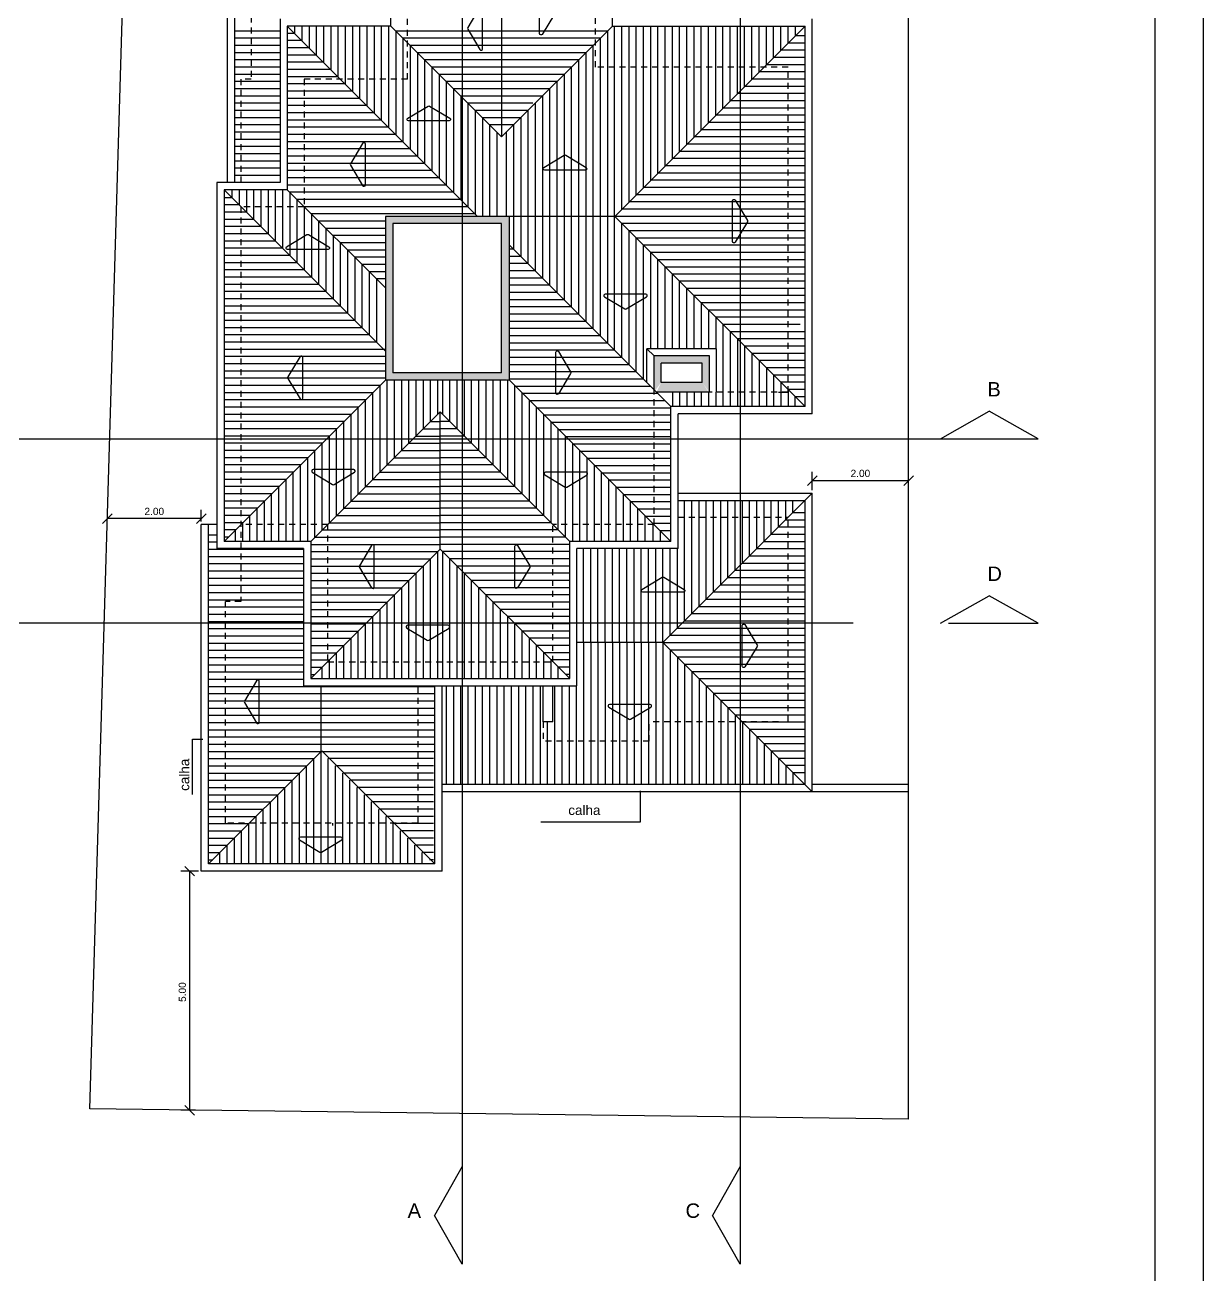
# Model space of a CAD drawing. Extents: x -23 to 90, y 6 to 84.
# Drawn here: x 65.95 to 90.41, y 41.58 to 67.54 of the extents above; entities that cross this region are included whole.
import ezdxf
from ezdxf.enums import TextEntityAlignment as Align

# ---------------------------------------------------------------- set-up
doc = ezdxf.new("R2010")
doc.units = 0
doc.header["$MEASUREMENT"] = 0
doc.linetypes.add('HIDDEN2', pattern=[0.1875, 0.125, -0.0625])
doc.layers.get('0').update_dxf_attribs({"linetype": 'CONTINUOUS'})
doc.layers.get('DEFPOINTS').update_dxf_attribs({"linetype": 'CONTINUOUS'})
for name, color, linetype in [('ALV', 6, 'CONTINUOUS'), ('CAIXILHO', 3, 'CONTINUOUS'), ('COTAPR', 2, 'CONTINUOUS'), ('PEITORIL', 2, 'CONTINUOUS'), ('PROJ', 21, 'HIDDEN2'), ('SOLID', 253, 'CONTINUOUS'), ('TELHADO', 21, 'CONTINUOUS'), ('TEXTO1', 5, 'CONTINUOUS')]:
    doc.layers.add(name, color=color, linetype=linetype)
doc.styles.add('ROMANS', font='romans', dxfattribs={"height": 0.2})
doc.styles.get("Standard").update_dxf_attribs({"font": 'swissl.ttf'})
doc.dimstyles.get("Standard").update_dxf_attribs({"dimtxt": 0.15, "dimasz": 0, "dimexe": 0.18, "dimexo": 0.06, "dimgap": 0.09, "dimtad": 1, "dimzin": 0, "dimdsep": 46, "dimtxsty": 'ROMANS', "dimtsz": 0.1, "dimcen": 0.09, "dimadec": 0, "dimazin": 0, "dimtfac": 1, "dimtix": 1, "dimtofl": 0, "dimtmove": 2, "dimatfit": 3, "dimfxl": 1, "dimtolj": 1, "dimtzin": 0, "dimarcsym": 0})

# ---------------------------------------------------------------- blocks, each defined once
blk = doc.blocks.new('*D88')
at = {"color": 0, "linetype": 'ByBlock'}
for p, q in [((79.783, 57.98), (79.983, 58.18)), ((79.883, 57.878), (79.883, 58.26)), ((81.783, 57.98), (81.983, 58.18)), ((81.883, 57.878), (81.883, 58.26)), ((79.883, 58.08), (81.883, 58.08))]:
    blk.add_line(p, q, dxfattribs=at)
at = {"layer": 'DEFPOINTS', "color": 0, "linetype": 'ByBlock'}
for p in [(81.883, 58.08), (79.883, 57.818), (81.883, 57.818)]:
    blk.add_point(p, dxfattribs=at)
at = {"color": 0, "linetype": 'ByBlock'}
blk.add_text('2.00', height=0.15, dxfattribs=at).set_placement((80.883, 58.23), align=Align.MIDDLE_CENTER)
blk = doc.blocks.new('*D127')
at = {"color": 0, "linetype": 'ByBlock'}
for p, q in [((65.148, 57.19), (65.348, 57.39)), ((65.248, 57.286), (65.248, 57.47)), ((67.099, 57.19), (67.299, 57.39)), ((67.199, 57.228), (67.199, 57.47)), ((67.199, 57.29), (65.248, 57.29))]:
    blk.add_line(p, q, dxfattribs=at)
at = {"layer": 'DEFPOINTS', "color": 0, "linetype": 'ByBlock'}
for p in [(65.248, 57.29), (65.248, 57.226), (67.199, 57.168)]:
    blk.add_point(p, dxfattribs=at)
at = {"color": 0, "linetype": 'ByBlock'}
blk.add_text('2.00', height=0.15, dxfattribs=at).set_placement((66.223, 57.44), align=Align.MIDDLE_CENTER)
blk = doc.blocks.new('*D126')
at = {"color": 0, "linetype": 'ByBlock'}
for p, q in [((67.139, 49.968), (66.775, 49.968)), ((67.055, 49.868), (66.855, 50.068)), ((66.955, 49.968), (66.955, 45.003)), ((67.076, 45.003), (66.775, 45.003)), ((67.055, 44.903), (66.855, 45.103))]:
    blk.add_line(p, q, dxfattribs=at)
at = {"layer": 'DEFPOINTS', "color": 0, "linetype": 'ByBlock'}
for p in [(67.199, 49.968), (66.955, 45.003), (67.136, 45.003)]:
    blk.add_point(p, dxfattribs=at)
at = {"color": 0, "linetype": 'ByBlock'}
blk.add_text('5.00 ', height=0.15, rotation=90, dxfattribs=at).set_placement((66.805, 47.486), align=Align.MIDDLE_CENTER)

msp = doc.modelspace()

# ---------------------------------------------------------------- linework, layer by layer
for p, q in [((90.408, 84.427), (90.408, 5.558)), ((67.296, 45.032), (68.339, 80.016)), ((84.295, 44.818), (84.295, 79.821)), ((75.027, 78.973), (75.027, 44.071)), ((80.797, 78.973), (80.797, 44.071)), ((78.195, 63.568), (75.845, 63.568)), ((74.572, 56.656), (74.572, 59.506)), ((62.265, 58.949), (68.634, 58.949)), ((68.634, 58.949), (85.123, 58.949)), ((82.295, 57.818), (79.195, 54.718)), ((83.143, 55.118), (7.119, 55.118)), ((79.195, 54.718), (77.41, 54.718)), ((82.295, 51.618), (79.195, 54.718)), ((72.097, 52.455), (72.097, 53.818)), ((81.595, 53.068), (81.795, 53.068)), ((82.145, 51.768), (74.61, 51.768)), ((82.145, 51.768), (81.795, 51.768)), ((84.295, 51.768), (82.295, 51.768)), ((82.295, 51.618), (74.61, 51.618)), ((84.295, 51.618), (82.295, 51.618)), ((72.337, 50.968), (72.337, 50.918)), ((84.295, 44.818), (67.296, 45.032))]:
    msp.add_line(p, q)
at = {"color": 6}
msp.add_line((89.408, 83.427), (89.408, 6.558), dxfattribs=at)
at = {"layer": 'ALV'}
for p, q in [((73.434, 63.568), (73.434, 60.168)), ((75.845, 63.568), (73.434, 63.568)), ((73.584, 63.418), (73.584, 60.318)), ((75.845, 63.418), (73.584, 63.418)), ((75.845, 60.318), (75.845, 63.418)), ((76.01, 60.168), (76.01, 63.568)), ((79.01, 59.918), (79.01, 60.668)), ((80.16, 60.668), (79.01, 60.668)), ((80.01, 60.518), (79.16, 60.518)), ((79.16, 60.118), (79.16, 60.518)), ((80.01, 60.118), (80.01, 60.518)), ((80.16, 59.918), (80.16, 60.668)), ((75.845, 60.318), (73.584, 60.318)), ((76.01, 60.168), (73.434, 60.168)), ((80.01, 60.118), (79.16, 60.118)), ((80.16, 59.918), (79.06, 59.918))]:
    msp.add_line(p, q, dxfattribs=at)
at = {"layer": 'CAIXILHO'}
for p, q in [((73.545, 67.518), (73.545, 70.468)), ((78.145, 67.518), (78.145, 70.468)), ((71.247, 67.668), (71.247, 64.268)), ((73.545, 67.518), (71.397, 67.518)), ((71.397, 67.518), (71.397, 64.118)), ((78.145, 67.518), (82.145, 67.518)), ((82.145, 59.618), (82.145, 67.518)), ((82.295, 59.468), (82.295, 67.668)), ((69.934, 64.268), (69.934, 56.668)), ((71.247, 64.268), (69.934, 64.268)), ((71.397, 64.118), (70.084, 64.118)), ((70.084, 64.118), (70.084, 56.818)), ((82.145, 59.618), (79.36, 59.618)), ((79.36, 56.818), (79.36, 59.618)), ((82.295, 59.468), (79.51, 59.468)), ((79.51, 56.668), (79.51, 59.468)), ((71.734, 56.668), (69.934, 56.668)), ((71.884, 56.818), (70.084, 56.818)), ((71.734, 56.668), (71.734, 53.818)), ((71.884, 56.818), (71.884, 53.968)), ((77.26, 53.968), (77.26, 56.818)), ((79.36, 56.818), (77.26, 56.818)), ((77.41, 53.818), (77.41, 56.668)), ((79.51, 56.668), (77.41, 56.668)), ((71.734, 53.818), (77.41, 53.818)), ((71.884, 53.968), (77.26, 53.968))]:
    msp.add_line(p, q, dxfattribs=at)
at = {"layer": 'COTAPR'}
for p, q in [((69.431, 51.564), (69.431, 52.708)), ((69.431, 52.708), (69.646, 52.708)), ((78.732, 50.992), (78.732, 51.636)), ((76.658, 50.992), (78.732, 50.992))]:
    msp.add_line(p, q, dxfattribs=at)
for points in [[(76.943, 67.77), (76.69, 67.348, -0.760785), (76.635, 67.363), (76.635, 68.207, -0.760785), (76.69, 68.223), (76.943, 67.801, -0.276824)], [(75.143, 67.456), (75.396, 67.034, 0.760785), (75.452, 67.049), (75.452, 67.893, 0.760785), (75.396, 67.909), (75.143, 67.487, 0.276824)], [(74.349, 65.858), (74.771, 65.605, -0.760785), (74.756, 65.55), (73.912, 65.55, -0.760785), (73.896, 65.605), (74.319, 65.858, -0.276824)], [(72.708, 64.63), (72.961, 64.208, 0.760785), (73.017, 64.223), (73.017, 65.067, 0.760785), (72.961, 65.083), (72.708, 64.661, 0.276824)], [(77.177, 64.838), (77.599, 64.585, -0.760785), (77.584, 64.529), (76.74, 64.529, -0.760785), (76.724, 64.585), (77.146, 64.838, -0.276824)], [(80.95, 63.452), (80.697, 63.03, -0.760785), (80.641, 63.046), (80.641, 63.89, -0.760785), (80.697, 63.905), (80.95, 63.483, -0.276824)], [(71.836, 63.189), (72.258, 62.936, -0.760785), (72.242, 62.881), (71.398, 62.881, -0.760785), (71.383, 62.936), (71.805, 63.189, -0.276824)], [(78.434, 61.645), (78.856, 61.898, 0.760785), (78.841, 61.954), (77.997, 61.954, 0.760785), (77.981, 61.898), (78.403, 61.645, 0.276824)], [(77.278, 60.307), (77.025, 59.885, -0.760785), (76.969, 59.9), (76.969, 60.745, -0.760785), (77.025, 60.76), (77.278, 60.338, -0.276824)], [(71.408, 60.201), (71.662, 59.779, 0.760785), (71.717, 59.794), (71.717, 60.639, 0.760785), (71.662, 60.654), (71.408, 60.232, 0.276824)], [(72.369, 57.999), (72.791, 58.252, 0.760785), (72.776, 58.308), (71.932, 58.308, 0.760785), (71.916, 58.252), (72.338, 57.999, 0.276824)], [(77.197, 57.946), (77.619, 58.199, 0.760785), (77.603, 58.255), (76.759, 58.255, 0.760785), (76.744, 58.199), (77.166, 57.946, 0.276824)], [(72.894, 56.278), (73.147, 55.856, 0.760785), (73.203, 55.871), (73.203, 56.716, 0.760785), (73.147, 56.731), (72.894, 56.309, 0.276824)], [(76.429, 56.278), (76.176, 55.856, -0.760785), (76.12, 55.871), (76.12, 56.716, -0.760785), (76.176, 56.731), (76.429, 56.309, -0.276824)], [(79.213, 56.072), (79.635, 55.819, -0.760785), (79.619, 55.763), (78.775, 55.763, -0.760785), (78.76, 55.819), (79.182, 56.072, -0.276824)], [(74.332, 54.765), (74.754, 55.018, 0.760785), (74.739, 55.074), (73.895, 55.074, 0.760785), (73.879, 55.018), (74.301, 54.765, 0.276824)], [(81.151, 54.635), (80.897, 54.213, -0.760785), (80.842, 54.228), (80.842, 55.072, -0.760785), (80.897, 55.088), (81.151, 54.665, -0.276824)], [(70.507, 53.468), (70.76, 53.046, 0.760785), (70.815, 53.062), (70.815, 53.906, 0.760785), (70.76, 53.921), (70.507, 53.499, 0.276824)], [(78.523, 53.122), (78.945, 53.375, 0.760785), (78.93, 53.431), (78.085, 53.431, 0.760785), (78.07, 53.375), (78.492, 53.122, 0.276824)], [(72.104, 50.365), (72.526, 50.618, 0.760785), (72.511, 50.674), (71.667, 50.674, 0.760785), (71.651, 50.618), (72.073, 50.365, 0.276824)]]:
    msp.add_lwpolyline(points, format="xyb", close=True, dxfattribs=at)
at = {"layer": 'PEITORIL'}
for p, q in [((70.147, 74.068), (70.147, 64.268)), ((70.297, 73.918), (70.297, 64.268)), ((75.347, 63.568), (71.397, 67.518)), ((75.845, 65.218), (73.545, 67.518)), ((75.845, 65.218), (78.145, 67.518)), ((82.145, 67.518), (78.195, 63.568)), ((73.434, 60.768), (70.084, 64.118)), ((73.434, 62.082), (71.397, 64.118)), ((82.145, 59.618), (78.195, 63.568)), ((79.36, 59.618), (76.01, 62.968)), ((80.31, 60.818), (78.86, 60.818)), ((78.86, 60.118), (78.86, 60.818)), ((78.86, 60.818), (79.01, 60.668)), ((80.31, 59.918), (80.31, 60.818)), ((73.434, 60.168), (70.084, 56.818)), ((76.01, 60.168), (79.36, 56.818)), ((81.595, 59.918), (81.795, 59.918)), ((74.572, 59.506), (71.884, 56.818)), ((74.572, 59.506), (77.26, 56.818)), ((79.51, 57.818), (82.295, 57.818)), ((79.51, 57.668), (82.145, 57.668)), ((82.145, 51.768), (82.145, 57.668)), ((82.295, 51.618), (82.295, 57.818)), ((69.934, 57.168), (69.61, 57.168)), ((69.61, 49.968), (69.61, 57.168)), ((69.76, 50.118), (69.76, 57.168)), ((74.572, 56.656), (71.884, 53.968)), ((74.572, 56.656), (77.26, 53.968)), ((74.46, 50.118), (74.46, 53.818)), ((74.61, 49.968), (74.61, 53.818)), ((76.71, 53.068), (76.71, 53.818)), ((76.91, 53.068), (76.91, 53.818)), ((76.91, 53.068), (76.71, 53.068)), ((72.11, 52.468), (69.76, 50.118)), ((72.11, 52.468), (74.46, 50.118)), ((74.46, 50.118), (69.76, 50.118)), ((74.61, 49.968), (69.61, 49.968))]:
    msp.add_line(p, q, dxfattribs=at)
at = {"layer": 'PROJ'}
for p, q in [((70.647, 73.568), (70.647, 66.418)), ((77.795, 66.668), (77.795, 70.318)), ((73.895, 66.418), (73.895, 69.218)), ((81.795, 66.668), (77.795, 66.668)), ((81.795, 59.918), (81.795, 66.668)), ((70.434, 66.418), (70.434, 64.268)), ((70.647, 66.418), (70.434, 66.418)), ((71.747, 66.418), (71.747, 63.768)), ((73.895, 66.418), (71.747, 66.418)), ((71.747, 63.768), (70.434, 63.768)), ((70.434, 63.768), (70.434, 55.568)), ((79.01, 57.168), (79.01, 59.918)), ((81.795, 59.918), (80.16, 59.918)), ((72.234, 57.168), (70.434, 57.168)), ((72.234, 57.168), (72.234, 54.318)), ((79.01, 57.168), (76.91, 57.168)), ((76.91, 54.318), (76.91, 57.168)), ((79.51, 57.318), (81.795, 57.318)), ((81.795, 53.068), (81.795, 57.318)), ((70.11, 50.968), (70.11, 55.568)), ((70.434, 55.568), (70.11, 55.568)), ((72.234, 54.318), (76.91, 54.318)), ((74.11, 50.968), (74.11, 53.818)), ((76.71, 53.068), (76.71, 52.668)), ((81.595, 53.068), (78.91, 53.068)), ((78.91, 52.668), (78.91, 53.068)), ((78.91, 52.668), (76.71, 52.668)), ((74.11, 50.968), (70.11, 50.968))]:
    msp.add_line(p, q, dxfattribs=at)
at = {"layer": 'SOLID'}
for points in [[(73.434, 63.568), (73.584, 63.418), (76.01, 63.568), (75.845, 63.418)], [(73.434, 60.168), (73.584, 60.318), (73.434, 63.568), (73.584, 63.418)], [(76.01, 63.568), (75.845, 63.418), (76.01, 60.187), (75.845, 60.318)], [(79.16, 60.118), (79.01, 59.918), (79.16, 60.518), (79.01, 60.668)], [(79.16, 60.518), (79.01, 60.668), (80.01, 60.518), (80.16, 60.668)], [(80.01, 60.518), (80.16, 60.668), (80.01, 60.118), (80.16, 59.918)], [(76.01, 60.187), (75.845, 60.318), (73.434, 60.168), (73.584, 60.318)], [(79.06, 59.918), (80.142, 59.918), (79.16, 60.118), (80.01, 60.118)]]:
    msp.add_solid(points, dxfattribs=at)
at = {"layer": 'TELHADO'}
for p, q in [((75.845, 68.168), (75.845, 65.218)), ((71.547, 67.518), (71.547, 67.368)), ((71.697, 67.518), (71.697, 67.218)), ((71.847, 67.518), (71.847, 67.068)), ((71.997, 67.518), (71.997, 66.918)), ((72.147, 67.518), (72.147, 66.768)), ((72.297, 67.518), (72.297, 66.618)), ((72.447, 67.518), (72.447, 66.468)), ((72.597, 67.518), (72.597, 66.318)), ((72.747, 67.518), (72.747, 66.168)), ((72.897, 67.518), (72.897, 66.018)), ((73.047, 67.518), (73.047, 65.868)), ((73.197, 67.518), (73.197, 65.718)), ((73.347, 67.518), (73.347, 65.568)), ((73.497, 67.518), (73.497, 65.418)), ((78.192, 60.787), (78.192, 67.518)), ((78.342, 63.716), (78.342, 67.518)), ((78.492, 63.866), (78.492, 67.518)), ((78.642, 64.016), (78.642, 67.518)), ((78.792, 64.166), (78.792, 67.518)), ((78.942, 64.316), (78.942, 67.518)), ((79.092, 64.466), (79.092, 67.518)), ((79.242, 64.616), (79.242, 67.518)), ((79.392, 64.766), (79.392, 67.518)), ((79.542, 64.916), (79.542, 67.518)), ((79.692, 65.066), (79.692, 67.518)), ((79.842, 65.216), (79.842, 67.518)), ((79.992, 65.366), (79.992, 67.518)), ((80.142, 65.516), (80.142, 67.518)), ((80.292, 65.666), (80.292, 67.518)), ((80.442, 65.816), (80.442, 67.518)), ((80.592, 65.966), (80.592, 67.518)), ((80.742, 66.116), (80.742, 67.518)), ((80.892, 66.266), (80.892, 67.518)), ((81.042, 66.416), (81.042, 67.518)), ((81.192, 66.566), (81.192, 67.518)), ((81.342, 66.716), (81.342, 67.518)), ((81.492, 66.866), (81.492, 67.518)), ((81.642, 67.016), (81.642, 67.518)), ((81.792, 67.166), (81.792, 67.518)), ((81.942, 67.518), (81.942, 67.316)), ((71.247, 67.416), (70.297, 67.416)), ((71.247, 67.266), (70.297, 67.266)), ((71.547, 67.368), (71.397, 67.368)), ((78.042, 67.416), (73.647, 67.416)), ((73.647, 67.416), (73.647, 65.268)), ((77.892, 67.266), (73.797, 67.266)), ((73.797, 67.266), (73.797, 65.118)), ((77.892, 67.266), (77.892, 61.087)), ((78.042, 67.416), (78.042, 60.937)), ((82.145, 67.316), (81.942, 67.316)), ((71.247, 67.116), (70.297, 67.116)), ((71.697, 67.218), (71.397, 67.218)), ((71.847, 67.068), (71.397, 67.068)), ((77.742, 67.116), (73.947, 67.116)), ((73.947, 67.116), (73.947, 64.968)), ((77.742, 67.116), (77.742, 61.237)), ((82.145, 67.016), (81.642, 67.016)), ((82.145, 67.166), (81.792, 67.166)), ((71.247, 66.966), (70.297, 66.966)), ((71.247, 66.816), (70.297, 66.816)), ((71.997, 66.918), (71.397, 66.918)), ((72.147, 66.768), (71.397, 66.768)), ((77.592, 66.966), (74.097, 66.966)), ((74.097, 66.966), (74.097, 64.818)), ((77.442, 66.816), (74.247, 66.816)), ((74.247, 66.816), (74.247, 64.668)), ((77.442, 66.816), (77.442, 61.537)), ((77.592, 66.966), (77.592, 61.387)), ((82.145, 66.866), (81.492, 66.866)), ((71.247, 66.666), (70.297, 66.666)), ((71.247, 66.516), (70.297, 66.516)), ((72.297, 66.618), (71.397, 66.618)), ((72.447, 66.468), (71.397, 66.468)), ((77.292, 66.666), (74.397, 66.666)), ((74.397, 66.666), (74.397, 64.518)), ((77.142, 66.516), (74.547, 66.516)), ((74.547, 66.516), (74.547, 64.368)), ((77.142, 66.516), (77.142, 61.837)), ((77.292, 66.666), (77.292, 61.687)), ((82.145, 66.566), (81.192, 66.566)), ((82.145, 66.716), (81.342, 66.716)), ((71.247, 66.366), (70.297, 66.366)), ((71.247, 66.216), (70.297, 66.216)), ((72.597, 66.318), (71.397, 66.318)), ((76.992, 66.366), (74.697, 66.366)), ((74.697, 66.366), (74.697, 64.218)), ((76.842, 66.216), (74.847, 66.216)), ((74.847, 66.216), (74.847, 64.068)), ((76.842, 66.216), (76.842, 62.137)), ((76.992, 66.366), (76.992, 61.987)), ((82.145, 66.266), (80.892, 66.266)), ((82.145, 66.416), (81.042, 66.416)), ((71.247, 66.066), (70.297, 66.066)), ((72.747, 66.168), (71.397, 66.168)), ((72.897, 66.018), (71.397, 66.018)), ((76.692, 66.066), (74.997, 66.066)), ((74.997, 66.066), (74.997, 63.918)), ((76.692, 66.066), (76.692, 62.287)), ((82.145, 65.966), (80.592, 65.966)), ((82.145, 66.116), (80.742, 66.116)), ((71.247, 65.916), (70.297, 65.916)), ((71.247, 65.766), (70.297, 65.766)), ((73.047, 65.868), (71.397, 65.868)), ((73.197, 65.718), (71.397, 65.718)), ((76.497, 65.916), (75.147, 65.916)), ((75.147, 65.916), (75.147, 63.768)), ((76.392, 65.766), (75.297, 65.766)), ((75.297, 65.766), (75.297, 63.618)), ((76.392, 65.766), (76.392, 62.587)), ((76.542, 65.916), (76.542, 62.437)), ((82.145, 65.816), (80.442, 65.816)), ((71.247, 65.616), (70.297, 65.616)), ((71.247, 65.466), (70.297, 65.466)), ((73.347, 65.568), (71.397, 65.568)), ((76.242, 65.616), (75.447, 65.616)), ((75.447, 65.616), (75.447, 63.568)), ((76.092, 65.466), (75.597, 65.466)), ((75.597, 65.466), (75.597, 63.568)), ((76.092, 65.466), (76.092, 62.887)), ((76.242, 65.616), (76.242, 62.737)), ((82.145, 65.516), (80.142, 65.516)), ((82.145, 65.666), (80.292, 65.666)), ((71.247, 65.316), (70.297, 65.316)), ((71.247, 65.166), (70.297, 65.166)), ((73.497, 65.418), (71.397, 65.418)), ((73.647, 65.268), (71.397, 65.268)), ((75.747, 65.316), (75.747, 63.568)), ((75.942, 65.316), (75.942, 63.568)), ((82.145, 65.216), (79.842, 65.216)), ((82.145, 65.366), (79.992, 65.366)), ((71.247, 65.016), (70.297, 65.016)), ((73.797, 65.118), (71.397, 65.118)), ((73.947, 64.968), (71.397, 64.968)), ((82.145, 64.916), (79.542, 64.916)), ((82.145, 65.066), (79.692, 65.066)), ((71.247, 64.866), (70.297, 64.866)), ((71.247, 64.716), (70.297, 64.716)), ((74.097, 64.818), (71.397, 64.818)), ((74.247, 64.668), (71.397, 64.668)), ((82.145, 64.766), (79.392, 64.766)), ((71.247, 64.566), (70.297, 64.566)), ((71.247, 64.416), (70.297, 64.416)), ((74.397, 64.518), (71.397, 64.518)), ((82.145, 64.466), (79.092, 64.466)), ((82.145, 64.616), (79.242, 64.616)), ((74.547, 64.368), (71.397, 64.368)), ((74.697, 64.218), (71.397, 64.218)), ((82.145, 64.166), (78.792, 64.166)), ((82.145, 64.316), (78.942, 64.316)), ((70.247, 63.955), (70.084, 63.955)), ((70.247, 64.118), (70.247, 63.955)), ((70.397, 64.118), (70.397, 63.805)), ((70.547, 64.118), (70.547, 63.655)), ((70.697, 64.118), (70.697, 63.505)), ((70.847, 64.118), (70.847, 63.355)), ((70.997, 64.118), (70.997, 63.205)), ((71.147, 64.118), (71.147, 63.055)), ((71.297, 64.118), (71.297, 62.905)), ((74.847, 64.068), (71.447, 64.068)), ((71.447, 64.068), (71.447, 62.755)), ((74.997, 63.918), (71.597, 63.918)), ((71.597, 63.918), (71.597, 62.605)), ((82.145, 63.866), (78.492, 63.866)), ((82.145, 64.016), (78.642, 64.016)), ((70.397, 63.805), (70.084, 63.805)), ((70.547, 63.655), (70.084, 63.655)), ((75.147, 63.768), (71.747, 63.768)), ((71.747, 63.768), (71.747, 62.455)), ((75.297, 63.618), (71.897, 63.618)), ((71.897, 63.618), (71.897, 62.305)), ((82.145, 63.716), (78.342, 63.716)), ((70.697, 63.505), (70.084, 63.505)), ((70.847, 63.355), (70.084, 63.355)), ((73.434, 63.468), (72.047, 63.468)), ((72.047, 63.468), (72.047, 62.155)), ((82.145, 63.566), (78.197, 63.566)), ((78.342, 60.637), (78.342, 63.421)), ((82.145, 63.416), (78.347, 63.416)), ((70.997, 63.205), (70.084, 63.205)), ((73.434, 63.318), (72.197, 63.318)), ((72.197, 63.318), (72.197, 62.005)), ((73.434, 63.168), (72.347, 63.168)), ((72.347, 63.168), (72.347, 61.855)), ((78.492, 60.487), (78.492, 63.271)), ((82.145, 63.266), (78.497, 63.266)), ((78.642, 60.337), (78.642, 63.121)), ((82.145, 63.116), (78.647, 63.116)), ((71.147, 63.055), (70.084, 63.055)), ((71.297, 62.905), (70.084, 62.905)), ((73.434, 63.018), (72.497, 63.018)), ((72.497, 63.018), (72.497, 61.705)), ((73.434, 62.868), (72.647, 62.868)), ((72.647, 62.868), (72.647, 61.555)), ((76.092, 62.887), (76.01, 62.887)), ((78.792, 60.187), (78.792, 62.971)), ((82.145, 62.966), (78.797, 62.966)), ((71.447, 62.755), (70.084, 62.755)), ((71.597, 62.605), (70.084, 62.605)), ((73.434, 62.718), (72.797, 62.718)), ((72.797, 62.718), (72.797, 61.405)), ((73.434, 62.568), (72.947, 62.568)), ((72.947, 62.568), (72.947, 61.255)), ((76.242, 62.737), (76.01, 62.737)), ((76.392, 62.587), (76.01, 62.587)), ((78.942, 60.818), (78.942, 62.821)), ((82.145, 62.816), (78.947, 62.816)), ((79.092, 60.818), (79.092, 62.671)), ((82.145, 62.666), (79.097, 62.666)), ((71.747, 62.455), (70.084, 62.455)), ((73.434, 62.418), (73.097, 62.418)), ((73.097, 62.418), (73.097, 61.105)), ((76.542, 62.437), (76.01, 62.437)), ((79.242, 60.818), (79.242, 62.521)), ((82.145, 62.516), (79.242, 62.516)), ((79.392, 60.818), (79.392, 62.371)), ((82.145, 62.366), (79.397, 62.366)), ((71.897, 62.305), (70.084, 62.305)), ((72.047, 62.155), (70.084, 62.155)), ((73.434, 62.268), (73.247, 62.268)), ((73.247, 62.268), (73.247, 60.955)), ((76.692, 62.287), (76.01, 62.287)), ((76.842, 62.137), (76.01, 62.137)), ((82.145, 62.221), (79.542, 62.221)), ((79.542, 60.818), (79.542, 62.221)), ((82.145, 62.071), (79.692, 62.071)), ((79.692, 60.818), (79.692, 62.071)), ((72.197, 62.005), (70.084, 62.005)), ((72.347, 61.855), (70.084, 61.855)), ((76.992, 61.987), (76.01, 61.987)), ((77.142, 61.837), (76.01, 61.837)), ((82.145, 61.921), (79.842, 61.921)), ((79.842, 60.818), (79.842, 61.921)), ((72.497, 61.705), (70.084, 61.705)), ((72.647, 61.555), (70.084, 61.555)), ((77.292, 61.687), (76.01, 61.687)), ((77.442, 61.537), (76.01, 61.537)), ((79.992, 61.771), (79.992, 60.818)), ((82.145, 61.771), (79.992, 61.771)), ((80.142, 61.621), (80.142, 60.818)), ((82.145, 61.621), (80.142, 61.621)), ((72.797, 61.405), (70.084, 61.405)), ((77.592, 61.387), (76.01, 61.387)), ((80.292, 61.471), (80.292, 60.818)), ((82.145, 61.471), (80.292, 61.471)), ((80.442, 61.321), (80.442, 59.618)), ((82.042, 61.321), (80.442, 61.321)), ((72.947, 61.255), (70.084, 61.255)), ((73.097, 61.105), (70.084, 61.105)), ((77.742, 61.237), (76.01, 61.237)), ((77.892, 61.087), (76.01, 61.087)), ((80.592, 61.171), (80.592, 59.618)), ((82.145, 61.171), (80.592, 61.171)), ((82.145, 61.021), (80.742, 61.021)), ((80.742, 61.021), (80.742, 59.618)), ((73.247, 60.955), (70.084, 60.955)), ((73.434, 60.805), (70.084, 60.805)), ((78.042, 60.937), (76.01, 60.937)), ((78.192, 60.787), (76.01, 60.787)), ((82.145, 60.871), (80.892, 60.871)), ((80.892, 60.871), (80.892, 59.618)), ((73.434, 60.655), (70.084, 60.655)), ((73.434, 60.505), (70.084, 60.505)), ((78.342, 60.637), (76.01, 60.637)), ((81.042, 60.721), (81.042, 59.618)), ((82.145, 60.721), (81.042, 60.721)), ((81.192, 60.571), (81.192, 59.618)), ((82.145, 60.571), (81.192, 60.571)), ((73.434, 60.355), (70.084, 60.355)), ((78.492, 60.487), (76.01, 60.487)), ((78.642, 60.337), (76.01, 60.337)), ((81.342, 60.421), (81.342, 59.618)), ((82.145, 60.421), (81.342, 60.421)), ((81.492, 60.271), (81.492, 59.618)), ((82.145, 60.271), (81.492, 60.271)), ((73.434, 60.205), (70.084, 60.205)), ((73.321, 60.055), (70.084, 60.055)), ((73.321, 58.255), (73.321, 60.055)), ((73.471, 58.405), (73.471, 60.168)), ((73.621, 58.555), (73.621, 60.168)), ((73.771, 58.705), (73.771, 60.168)), ((73.921, 58.855), (73.921, 60.168)), ((74.071, 59.005), (74.071, 60.168)), ((74.221, 59.155), (74.221, 60.168)), ((74.371, 59.305), (74.371, 60.168)), ((74.521, 59.455), (74.521, 60.168)), ((74.623, 59.455), (74.623, 60.168)), ((74.773, 59.305), (74.773, 60.168)), ((74.923, 59.155), (74.923, 60.168)), ((75.073, 59.005), (75.073, 60.168)), ((75.223, 58.855), (75.223, 60.168)), ((75.373, 58.705), (75.373, 60.168)), ((75.523, 58.555), (75.523, 60.168)), ((75.673, 58.405), (75.673, 60.168)), ((75.823, 58.255), (75.823, 60.168)), ((75.973, 58.105), (75.973, 60.168)), ((78.792, 60.187), (76.01, 60.187)), ((76.123, 57.955), (76.123, 60.055)), ((78.942, 60.037), (76.142, 60.037)), ((81.642, 60.121), (81.642, 59.618)), ((82.145, 60.121), (81.642, 60.121)), ((81.792, 59.971), (81.792, 59.618)), ((82.145, 59.971), (81.792, 59.971)), ((73.171, 59.905), (70.084, 59.905)), ((73.021, 59.755), (70.084, 59.755)), ((73.021, 57.955), (73.021, 59.755)), ((73.171, 58.105), (73.171, 59.905)), ((76.273, 57.805), (76.273, 59.905)), ((79.092, 59.887), (76.292, 59.887)), ((76.423, 57.655), (76.423, 59.755)), ((79.242, 59.737), (76.442, 59.737)), ((79.392, 59.918), (79.392, 59.618)), ((79.542, 59.918), (79.542, 59.618)), ((79.692, 59.918), (79.692, 59.618)), ((79.842, 59.918), (79.842, 59.618)), ((79.992, 59.918), (79.992, 59.618)), ((80.142, 59.918), (80.142, 59.618)), ((80.292, 59.918), (80.292, 59.618)), ((82.145, 59.821), (81.942, 59.821)), ((81.942, 59.618), (81.942, 59.821)), ((72.871, 59.605), (70.084, 59.605)), ((72.721, 59.455), (70.084, 59.455)), ((72.721, 57.655), (72.721, 59.455)), ((72.871, 57.805), (72.871, 59.605)), ((74.221, 59.155), (74.221, 59.605)), ((74.923, 59.155), (74.923, 59.605)), ((76.573, 57.505), (76.573, 59.605)), ((79.36, 59.587), (76.592, 59.587)), ((76.723, 57.355), (76.723, 59.455)), ((72.571, 59.305), (70.084, 59.305)), ((72.571, 57.505), (72.571, 59.305)), ((74.371, 59.305), (74.572, 59.305)), ((74.773, 59.305), (74.572, 59.305)), ((79.36, 59.437), (76.742, 59.437)), ((76.873, 57.205), (76.873, 59.305)), ((79.36, 59.287), (76.892, 59.287)), ((72.421, 59.155), (70.084, 59.155)), ((72.271, 59.005), (70.084, 59.005)), ((72.271, 57.205), (72.271, 59.005)), ((72.421, 57.355), (72.421, 59.155)), ((74.071, 59.005), (74.572, 59.005)), ((74.221, 59.155), (74.572, 59.155)), ((74.923, 59.155), (74.572, 59.155)), ((75.073, 59.005), (74.572, 59.005)), ((77.023, 57.055), (77.023, 59.155)), ((79.36, 59.137), (77.042, 59.137)), ((77.173, 56.905), (77.173, 59.005)), ((79.36, 58.987), (77.192, 58.987)), ((72.121, 58.855), (70.084, 58.855)), ((71.971, 58.705), (70.084, 58.705)), ((71.971, 56.905), (71.971, 58.705)), ((72.121, 57.055), (72.121, 58.855)), ((73.771, 58.705), (74.572, 58.705)), ((73.921, 58.855), (74.572, 58.855)), ((75.223, 58.855), (74.572, 58.855)), ((75.373, 58.705), (74.572, 58.705)), ((77.323, 56.818), (77.323, 58.855)), ((79.36, 58.837), (77.342, 58.837)), ((77.473, 56.818), (77.473, 58.705)), ((79.36, 58.687), (77.492, 58.687)), ((71.821, 58.555), (70.084, 58.555)), ((71.821, 56.818), (71.821, 58.555)), ((73.621, 58.555), (74.572, 58.555)), ((75.523, 58.555), (74.572, 58.555)), ((77.623, 56.818), (77.623, 58.555)), ((79.36, 58.537), (77.642, 58.537)), ((71.671, 58.405), (70.084, 58.405)), ((71.521, 58.255), (70.084, 58.255)), ((71.521, 56.818), (71.521, 58.255)), ((71.671, 56.818), (71.671, 58.405)), ((73.321, 58.255), (74.572, 58.255)), ((73.471, 58.405), (74.572, 58.405)), ((75.673, 58.405), (74.572, 58.405)), ((75.823, 58.255), (74.572, 58.255)), ((77.773, 56.818), (77.773, 58.405)), ((79.36, 58.387), (77.792, 58.387)), ((77.923, 56.818), (77.923, 58.255)), ((79.36, 58.237), (77.942, 58.237)), ((71.371, 58.105), (70.084, 58.105)), ((71.221, 57.955), (70.084, 57.955)), ((71.221, 56.818), (71.221, 57.955)), ((71.371, 56.818), (71.371, 58.105)), ((73.021, 57.955), (74.572, 57.955)), ((73.171, 58.105), (74.572, 58.105)), ((75.973, 58.105), (74.572, 58.105)), ((76.123, 57.955), (74.572, 57.955)), ((78.073, 56.818), (78.073, 58.105)), ((79.36, 58.087), (78.092, 58.087)), ((78.223, 56.818), (78.223, 57.955)), ((79.36, 57.937), (78.242, 57.937)), ((71.071, 57.805), (70.084, 57.805)), ((70.921, 57.655), (70.084, 57.655)), ((70.921, 56.818), (70.921, 57.655)), ((71.071, 56.818), (71.071, 57.805)), ((72.721, 57.655), (74.572, 57.655)), ((72.871, 57.805), (74.572, 57.805)), ((76.273, 57.805), (74.572, 57.805)), ((76.423, 57.655), (74.572, 57.655)), ((78.373, 56.818), (78.373, 57.805)), ((79.36, 57.787), (78.392, 57.787)), ((78.523, 56.818), (78.523, 57.655)), ((79.36, 57.637), (78.542, 57.637)), ((79.645, 55.168), (79.645, 57.668)), ((79.795, 55.318), (79.795, 57.668)), ((79.945, 55.468), (79.945, 57.668)), ((80.095, 55.618), (80.095, 57.668)), ((80.245, 55.768), (80.245, 57.668)), ((80.395, 55.918), (80.395, 57.668)), ((80.545, 56.068), (80.545, 57.668)), ((80.695, 56.218), (80.695, 57.668)), ((80.845, 56.368), (80.845, 57.668)), ((80.995, 56.518), (80.995, 57.668)), ((81.145, 56.668), (81.145, 57.668)), ((81.295, 56.818), (81.295, 57.668)), ((81.445, 56.968), (81.445, 57.668)), ((81.595, 57.118), (81.595, 57.668)), ((81.745, 57.268), (81.745, 57.668)), ((81.895, 57.418), (81.895, 57.668)), ((70.771, 57.505), (70.084, 57.505)), ((70.771, 56.818), (70.771, 57.505)), ((72.571, 57.505), (74.572, 57.505)), ((76.573, 57.505), (74.572, 57.505)), ((78.673, 56.818), (78.673, 57.505)), ((79.36, 57.487), (78.692, 57.487)), ((81.895, 57.418), (82.145, 57.418)), ((70.621, 57.355), (70.084, 57.355)), ((70.471, 57.205), (70.084, 57.205)), ((70.471, 56.818), (70.471, 57.205)), ((70.621, 57.055), (70.621, 57.355)), ((70.621, 56.818), (70.621, 57.355)), ((72.271, 57.205), (74.572, 57.205)), ((72.421, 57.355), (74.572, 57.355)), ((76.723, 57.355), (74.572, 57.355)), ((76.873, 57.205), (74.572, 57.205)), ((78.823, 56.818), (78.823, 57.355)), ((79.36, 57.337), (78.842, 57.337)), ((79.36, 57.187), (78.992, 57.187)), ((78.992, 56.818), (78.992, 57.187)), ((81.595, 57.118), (82.145, 57.118)), ((81.745, 57.268), (82.145, 57.268)), ((69.76, 56.955), (69.934, 56.955)), ((70.321, 57.055), (70.084, 57.055)), ((70.171, 56.905), (70.084, 56.905)), ((70.321, 56.818), (70.321, 57.055)), ((71.971, 56.905), (74.572, 56.905)), ((72.121, 57.055), (74.572, 57.055)), ((77.023, 57.055), (74.572, 57.055)), ((77.173, 56.905), (74.572, 56.905)), ((79.36, 57.037), (79.142, 57.037)), ((79.142, 56.818), (79.142, 57.037)), ((81.445, 56.968), (82.145, 56.968)), ((69.76, 56.805), (69.934, 56.805)), ((69.76, 56.655), (71.734, 56.655)), ((71.884, 56.755), (74.572, 56.755)), ((71.884, 56.605), (74.521, 56.605)), ((74.521, 53.968), (74.521, 56.605)), ((77.26, 56.755), (74.572, 56.755)), ((77.26, 56.605), (74.623, 56.605)), ((74.623, 53.968), (74.623, 56.605)), ((77.545, 54.718), (77.545, 56.668)), ((77.695, 54.718), (77.695, 56.668)), ((77.845, 54.718), (77.845, 56.668)), ((77.995, 54.718), (77.995, 56.668)), ((78.145, 54.718), (78.145, 56.668)), ((78.295, 54.718), (78.295, 56.668)), ((78.445, 54.718), (78.445, 56.668)), ((78.595, 54.718), (78.595, 56.668)), ((78.745, 54.718), (78.745, 56.668)), ((78.895, 54.718), (78.895, 56.668)), ((79.045, 54.718), (79.045, 56.668)), ((79.195, 54.718), (79.195, 56.668)), ((79.345, 54.868), (79.345, 56.668)), ((79.495, 55.018), (79.495, 56.668)), ((81.145, 56.668), (82.145, 56.668)), ((81.295, 56.818), (82.145, 56.818)), ((69.76, 56.505), (71.734, 56.505)), ((69.76, 56.355), (71.734, 56.355)), ((71.884, 56.455), (74.371, 56.455)), ((74.371, 53.968), (74.371, 56.455)), ((77.26, 56.455), (74.773, 56.455)), ((74.773, 53.968), (74.773, 56.455)), ((80.845, 56.368), (82.145, 56.368)), ((80.995, 56.518), (82.145, 56.518)), ((69.76, 56.205), (71.734, 56.205)), ((71.884, 56.305), (74.221, 56.305)), ((71.884, 56.155), (74.071, 56.155)), ((74.071, 53.968), (74.071, 56.155)), ((74.221, 53.968), (74.221, 56.305)), ((77.26, 56.305), (74.923, 56.305)), ((74.923, 53.968), (74.923, 56.305)), ((77.26, 56.155), (75.073, 56.155)), ((75.073, 53.968), (75.073, 56.155)), ((80.695, 56.218), (82.145, 56.218)), ((69.76, 56.055), (71.734, 56.055)), ((69.76, 55.905), (71.734, 55.905)), ((71.884, 56.005), (73.921, 56.005)), ((71.884, 55.855), (73.771, 55.855)), ((73.771, 53.968), (73.771, 55.855)), ((73.921, 53.968), (73.921, 56.005)), ((77.26, 56.005), (75.223, 56.005)), ((75.223, 53.968), (75.223, 56.005)), ((77.26, 55.855), (75.373, 55.855)), ((75.373, 53.968), (75.373, 55.855)), ((80.395, 55.918), (82.145, 55.918)), ((80.545, 56.068), (82.145, 56.068)), ((69.76, 55.755), (71.734, 55.755)), ((69.76, 55.605), (71.734, 55.605)), ((71.884, 55.705), (73.621, 55.705)), ((73.621, 53.968), (73.621, 55.705)), ((77.26, 55.705), (75.523, 55.705)), ((75.523, 53.968), (75.523, 55.705)), ((80.095, 55.618), (82.145, 55.618)), ((80.245, 55.768), (82.145, 55.768)), ((69.76, 55.455), (71.734, 55.455)), ((69.76, 55.305), (71.734, 55.305)), ((71.884, 55.555), (73.471, 55.555)), ((71.884, 55.405), (73.321, 55.405)), ((73.321, 53.968), (73.321, 55.405)), ((73.471, 53.968), (73.471, 55.555)), ((77.26, 55.555), (75.673, 55.555)), ((75.673, 53.968), (75.673, 55.555)), ((77.26, 55.405), (75.823, 55.405)), ((75.823, 53.968), (75.823, 55.405)), ((79.795, 55.318), (82.145, 55.318)), ((79.945, 55.468), (82.145, 55.468)), ((69.76, 55.155), (71.734, 55.155)), ((71.884, 55.255), (73.171, 55.255)), ((71.884, 55.105), (73.021, 55.105)), ((73.021, 53.968), (73.021, 55.099)), ((73.171, 53.968), (73.171, 55.255)), ((77.26, 55.255), (75.973, 55.255)), ((75.973, 53.968), (75.973, 55.255)), ((77.26, 55.105), (76.123, 55.105)), ((76.123, 53.968), (76.123, 55.099)), ((79.645, 55.168), (82.145, 55.168)), ((69.76, 55.005), (71.734, 55.005)), ((69.76, 54.855), (71.734, 54.855)), ((71.884, 54.955), (72.871, 54.955)), ((71.884, 54.805), (72.721, 54.805)), ((72.721, 53.968), (72.721, 54.805)), ((72.871, 53.968), (72.871, 54.955)), ((77.26, 54.955), (76.273, 54.955)), ((76.273, 53.968), (76.273, 54.955)), ((77.26, 54.805), (76.423, 54.805)), ((76.423, 53.968), (76.423, 54.805)), ((79.345, 54.868), (82.145, 54.868)), ((79.495, 55.018), (82.145, 55.018)), ((69.76, 54.705), (71.734, 54.705)), ((69.76, 54.555), (71.734, 54.555)), ((71.884, 54.655), (72.571, 54.655)), ((72.571, 53.968), (72.571, 54.655)), ((77.26, 54.655), (76.573, 54.655)), ((76.573, 53.968), (76.573, 54.655)), ((77.545, 54.718), (77.545, 51.768)), ((77.695, 54.718), (77.695, 51.768)), ((77.845, 54.718), (77.845, 51.768)), ((77.995, 54.718), (77.995, 51.768)), ((78.145, 54.718), (78.145, 51.768)), ((78.295, 54.718), (78.295, 51.768)), ((78.445, 54.718), (78.445, 51.768)), ((78.595, 54.718), (78.595, 51.768)), ((78.745, 54.718), (78.745, 51.768)), ((78.895, 54.718), (78.895, 51.768)), ((79.045, 54.718), (79.045, 51.768)), ((79.195, 54.718), (82.145, 54.718)), ((79.195, 54.718), (82.145, 54.718)), ((79.195, 54.718), (79.195, 51.768)), ((79.345, 54.568), (82.145, 54.568)), ((79.345, 54.568), (79.345, 51.768)), ((69.76, 54.405), (71.734, 54.405)), ((71.884, 54.505), (72.421, 54.505)), ((71.884, 54.355), (72.271, 54.355)), ((72.271, 53.968), (72.271, 54.355)), ((72.421, 53.968), (72.421, 54.505)), ((77.26, 54.505), (76.723, 54.505)), ((76.723, 53.968), (76.723, 54.505)), ((77.26, 54.355), (76.873, 54.355)), ((76.873, 53.968), (76.873, 54.355)), ((79.495, 54.418), (82.145, 54.418)), ((79.495, 54.418), (79.495, 51.768)), ((79.645, 54.268), (82.145, 54.268)), ((79.645, 54.268), (79.645, 51.768)), ((69.76, 54.255), (71.734, 54.255)), ((69.76, 54.105), (71.734, 54.105)), ((71.884, 54.205), (72.121, 54.205)), ((71.884, 54.055), (71.971, 54.055)), ((72.121, 53.968), (72.121, 54.205)), ((77.26, 54.205), (77.023, 54.205)), ((77.023, 53.968), (77.023, 54.205)), ((77.26, 54.055), (77.173, 54.055)), ((79.795, 54.118), (82.145, 54.118)), ((79.795, 54.118), (79.795, 51.768)), ((69.76, 53.955), (71.734, 53.955)), ((69.76, 53.805), (74.46, 53.805)), ((74.695, 53.818), (74.695, 51.768)), ((74.845, 53.818), (74.845, 51.768)), ((74.995, 53.818), (74.995, 51.768)), ((75.145, 53.818), (75.145, 51.768)), ((75.295, 53.818), (75.295, 51.768)), ((75.445, 53.818), (75.445, 51.768)), ((75.595, 53.818), (75.595, 51.768)), ((75.745, 53.818), (75.745, 51.768)), ((75.895, 53.818), (75.895, 51.768)), ((76.045, 53.818), (76.045, 51.768)), ((76.195, 53.818), (76.195, 51.768)), ((76.345, 53.818), (76.345, 51.768)), ((76.495, 53.818), (76.495, 51.768)), ((76.645, 53.818), (76.645, 51.768)), ((76.945, 53.818), (76.945, 51.768)), ((77.095, 53.818), (77.095, 51.768)), ((77.245, 53.818), (77.245, 51.768)), ((77.395, 53.818), (77.395, 51.768)), ((79.945, 53.968), (82.145, 53.968)), ((79.945, 53.968), (79.945, 51.768)), ((80.095, 53.818), (82.145, 53.818)), ((80.095, 53.818), (80.095, 51.768)), ((69.76, 53.655), (74.46, 53.655)), ((69.76, 53.505), (71.947, 53.505)), ((69.76, 53.505), (74.46, 53.505)), ((80.245, 53.668), (82.145, 53.668)), ((80.245, 53.668), (80.245, 51.768)), ((80.395, 53.518), (82.145, 53.518)), ((80.395, 53.518), (80.395, 51.768)), ((69.76, 53.355), (74.46, 53.355)), ((80.545, 53.368), (82.145, 53.368)), ((80.545, 53.368), (80.545, 51.768)), ((69.76, 53.205), (74.46, 53.205)), ((69.76, 53.055), (74.46, 53.055)), ((76.795, 53.068), (76.795, 51.768)), ((80.695, 53.218), (82.145, 53.218)), ((80.695, 53.218), (80.695, 51.768)), ((80.845, 53.068), (82.145, 53.068)), ((80.845, 53.068), (80.845, 51.768)), ((69.76, 52.905), (74.46, 52.905)), ((69.76, 52.755), (74.46, 52.755)), ((80.995, 52.918), (82.145, 52.918)), ((80.995, 52.918), (80.995, 51.768)), ((81.145, 52.768), (82.145, 52.768)), ((81.145, 52.768), (81.145, 51.768)), ((69.76, 52.605), (74.46, 52.605)), ((69.76, 52.455), (74.46, 52.455)), ((72.097, 50.118), (72.097, 52.455)), ((72.097, 50.118), (72.097, 52.455)), ((81.295, 52.618), (82.145, 52.618)), ((81.295, 52.618), (81.295, 51.768)), ((81.445, 52.468), (82.145, 52.468)), ((81.445, 52.468), (81.445, 51.768)), ((69.76, 52.305), (71.947, 52.305)), ((71.947, 50.118), (71.947, 52.305)), ((74.434, 52.305), (72.247, 52.305)), ((72.247, 50.118), (72.247, 52.305)), ((81.595, 52.318), (82.145, 52.318)), ((81.595, 52.318), (81.595, 51.768)), ((69.76, 52.155), (71.797, 52.155)), ((69.76, 52.005), (71.647, 52.005)), ((71.647, 50.118), (71.647, 52.005)), ((71.797, 50.118), (71.797, 52.155)), ((74.434, 52.155), (72.397, 52.155)), ((72.397, 50.118), (72.397, 52.155)), ((74.434, 52.005), (72.547, 52.005)), ((72.547, 50.118), (72.547, 52.005)), ((81.745, 52.168), (82.145, 52.168)), ((81.745, 52.168), (81.745, 51.768)), ((81.895, 52.018), (82.145, 52.018)), ((81.895, 52.018), (81.895, 51.768)), ((69.76, 51.855), (71.497, 51.855)), ((69.76, 51.705), (71.347, 51.705)), ((71.347, 50.118), (71.347, 51.705)), ((71.497, 50.118), (71.497, 51.855)), ((74.434, 51.855), (72.697, 51.855)), ((72.697, 50.118), (72.697, 51.855)), ((74.434, 51.705), (72.847, 51.705)), ((72.847, 50.118), (72.847, 51.705)), ((69.76, 51.555), (71.197, 51.555)), ((69.76, 51.405), (71.047, 51.405)), ((71.047, 50.118), (71.047, 51.405)), ((71.197, 50.118), (71.197, 51.555)), ((74.434, 51.555), (72.997, 51.555)), ((72.997, 50.118), (72.997, 51.555)), ((74.434, 51.405), (73.147, 51.405)), ((73.147, 50.118), (73.147, 51.405)), ((69.76, 51.255), (70.897, 51.255)), ((70.897, 50.118), (70.897, 51.249)), ((74.434, 51.255), (73.297, 51.255)), ((73.297, 50.118), (73.297, 51.249)), ((69.76, 51.105), (70.747, 51.105)), ((69.76, 50.955), (70.597, 50.955)), ((70.597, 50.118), (70.597, 50.955)), ((70.747, 50.118), (70.747, 51.105)), ((74.434, 51.105), (73.447, 51.105)), ((73.447, 50.118), (73.447, 51.105)), ((74.434, 50.955), (73.597, 50.955)), ((73.597, 50.118), (73.597, 50.955)), ((69.76, 50.805), (70.447, 50.805)), ((69.76, 50.655), (70.297, 50.655)), ((70.297, 50.118), (70.297, 50.655)), ((70.447, 50.118), (70.447, 50.805)), ((74.434, 50.805), (73.747, 50.805)), ((73.747, 50.118), (73.747, 50.805)), ((74.434, 50.655), (73.897, 50.655)), ((73.897, 50.118), (73.897, 50.655)), ((69.76, 50.505), (70.147, 50.505)), ((70.147, 50.118), (70.147, 50.505)), ((74.434, 50.505), (74.047, 50.505)), ((74.047, 50.118), (74.047, 50.505)), ((69.76, 50.355), (69.997, 50.355)), ((69.76, 50.205), (69.847, 50.205)), ((69.997, 50.118), (69.997, 50.355)), ((74.434, 50.355), (74.197, 50.355)), ((74.197, 50.118), (74.197, 50.355)), ((74.434, 50.205), (74.347, 50.205))]:
    msp.add_line(p, q, dxfattribs=at)
at = {"layer": 'TEXTO1'}
for p, q in [((84.955, 58.949), (85.971, 59.522)), ((86.987, 58.949), (85.971, 59.522)), ((85.123, 58.949), (86.987, 58.949)), ((84.955, 55.118), (85.971, 55.69)), ((86.987, 55.118), (85.971, 55.69)), ((85.123, 55.118), (86.987, 55.118)), ((75.027, 44.071), (75.027, 41.803)), ((80.797, 44.071), (80.797, 41.803)), ((75.027, 43.835), (74.455, 42.819)), ((80.797, 43.835), (80.225, 42.819)), ((75.027, 41.803), (74.455, 42.819)), ((80.797, 41.803), (80.225, 42.819))]:
    msp.add_line(p, q, dxfattribs=at)

# ---------------------------------------------------------------- texts
at = {"layer": 'COTAPR'}
msp.add_text('calha', height=0.2, rotation=90, dxfattribs=at).set_placement((69.36, 51.636))
msp.add_text('calha', height=0.2, dxfattribs=at).set_placement((77.23, 51.135))
at = {"layer": 'TEXTO1'}
for s, p in [('B', (85.93, 59.827)), ('D', (85.93, 55.995)), ('A', (73.894, 42.768)), ('C', (79.664, 42.768))]:
    msp.add_text(s, height=0.3, dxfattribs=at).set_placement(p)

# ---------------------------------------------------------------- dimensions: what is measured, and where the dimension line sits
at = {"layer": 'COTAPR'}
dim = msp.add_linear_dim(base=(84.295, 58.08), p1=(82.295, 57.818), p2=(84.295, 57.818), dimstyle='Standard', dxfattribs=at)
dim.commit()
dim.dimension.update_dxf_attribs({"geometry": '*D88', "text_midpoint": (83.295, 58.23), "insert": (2.412, 0)})
dim = msp.add_linear_dim(base=(67.66, 57.29), p1=(69.61, 57.168), p2=(67.66, 57.226), text='2.00', dimstyle='Standard', dxfattribs=at)
dim.commit()
dim.dimension.update_dxf_attribs({"geometry": '*D127', "text_midpoint": (68.635, 57.44), "insert": (2.412, 0)})
dim = msp.add_linear_dim(base=(69.366, 45.003), p1=(69.61, 49.968), p2=(69.548, 45.003), angle=90, text='5.00 ', dimstyle='Standard', dxfattribs=at)
dim.commit()
dim.dimension.update_dxf_attribs({"geometry": '*D126', "text_midpoint": (69.216, 47.486), "insert": (2.412, 0)})

doc.saveas('drawing.dxf')
